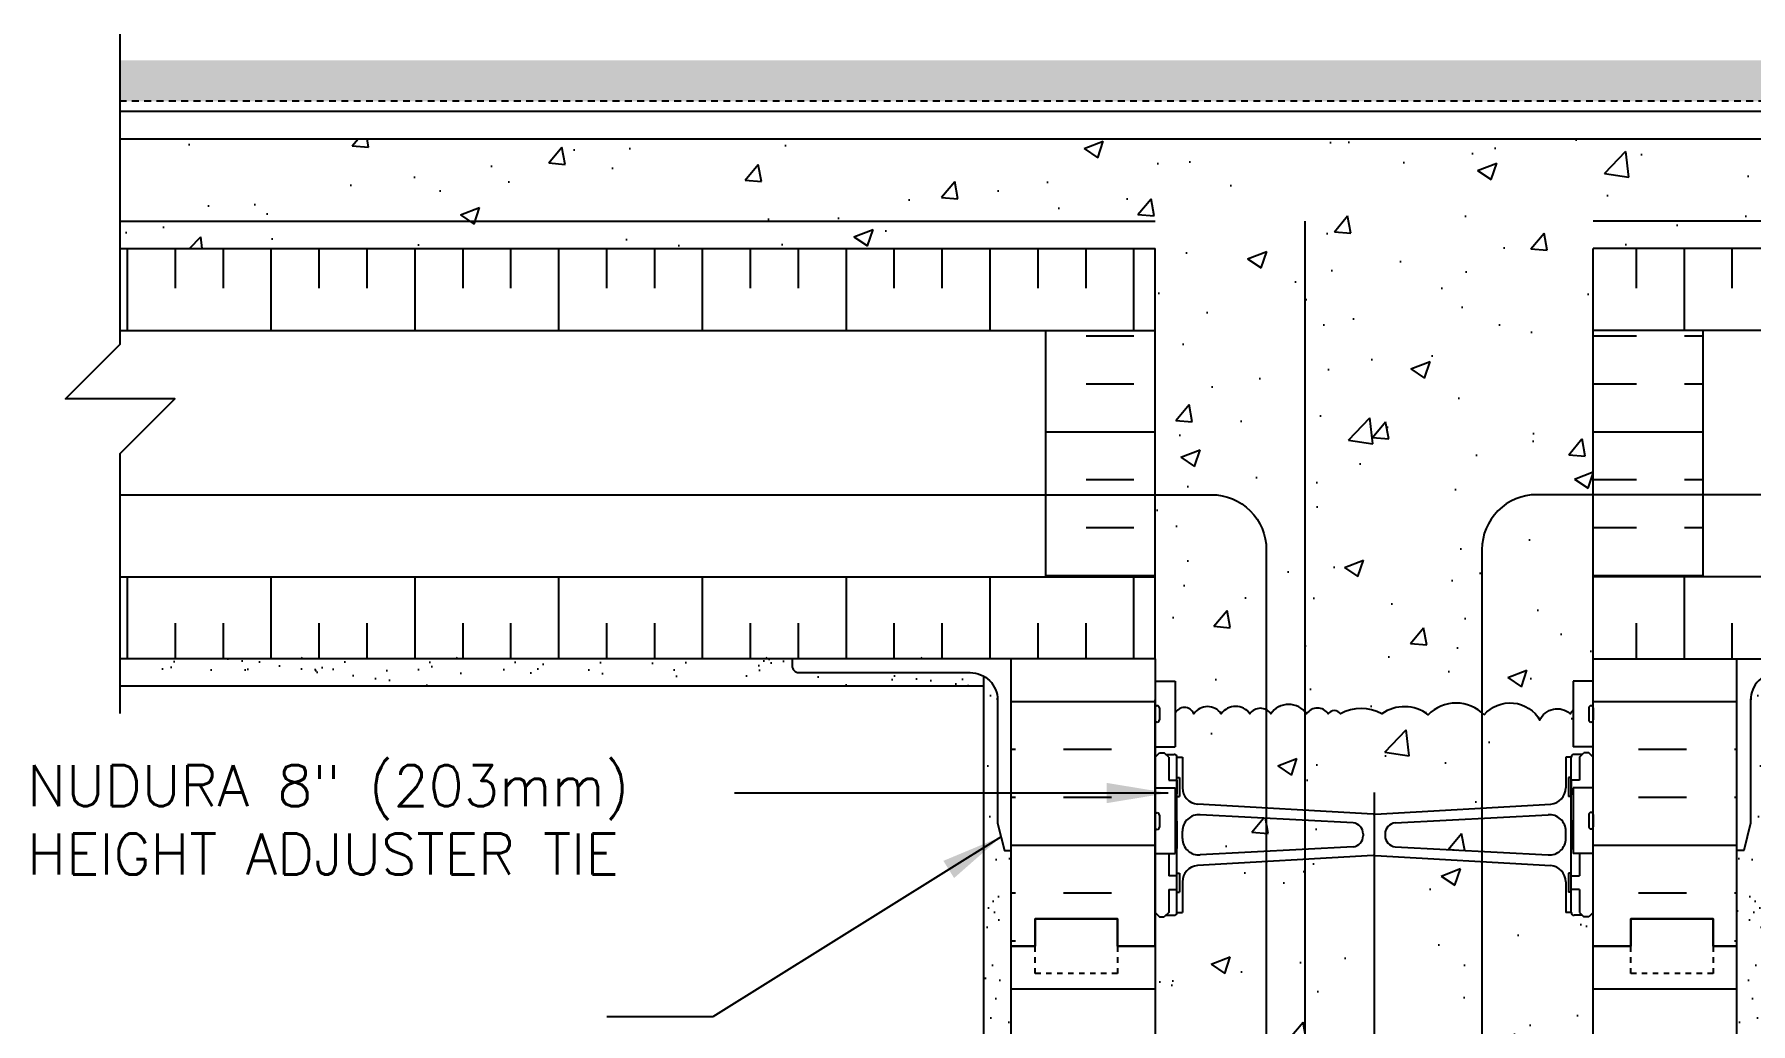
# Model space of a CAD drawing. Header units: inches. Extents: x 193.4 to 284.7, y 112.4 to 174.5.
# Drawn here: x 234.96 to 266.3, y 151.61 to 169.69 of the extents above; entities that cross this region are included whole.
import ezdxf

# ---------------------------------------------------------------- set-up
doc = ezdxf.new("R2010")
doc.units = ezdxf.units.IN
doc.header["$LTSCALE"] = 0.5
doc.header["$MEASUREMENT"] = 0
doc.linetypes.add('DASHED2', pattern=[0.375, 0.25, -0.125])
for name, color, linetype in [('HATCH', 12, 'Continuous'), ('line25', 2, 'Continuous'), ('LINE3', 3, 'Continuous'), ('LINE50', 5, 'Continuous'), ('LINE9', 9, 'Continuous'), ('TEXT', 4, 'Continuous')]:
    doc.layers.add(name, color=color, linetype=linetype)
doc.styles.add('DIM', font='romans.shx', dxfattribs={"width": 0.7})
doc.styles.add('ROMANS', font='romans.shx', dxfattribs={"height": 0.75})
doc.styles.get("Standard").update_dxf_attribs({"font": 'romans.shx', "height": 0.75})
doc.linetypes.add('STEEL', pattern='A,0.5,-0.2,["X",Standard,S=0.1,R=0,X=-0.1,Y=-0.05],-0.1', length=0.8)
doc.dimstyles.new('ext_12', dxfattribs={"dimscale": 12, "dimtxt": 0.09375, "dimasz": 0.09375, "dimexe": 0.09375, "dimexo": 0.0625, "dimgap": 0.0625, "dimtad": 1, "dimdec": 1, "dimzin": 2, "dimdsep": 46, "dimlunit": 4, "dimtxsty": 'DIM', "dimcen": 0.09, "dimdle": 0.09375, "dimclrt": 4, "dimadec": 0, "dimazin": 0, "dimtfac": 1, "dimtdec": 1, "dimtmove": 2, "dimatfit": 3, "dimfxl": 1, "dimfrac": 2, "dimtolj": 1, "dimtzin": 0, "dimarcsym": 0})

msp = doc.modelspace()

# ---------------------------------------------------------------- hatches: boundary and pattern name
at = {"layer": 'HATCH'}
h = msp.add_hatch(dxfattribs=at)
h.set_pattern_fill('GRAVEL', color=256, style=0)
h.set_pattern_definition([(228.0128, (258.74289, 169.8935), (-7.99999823, -9.00000134), [0.134536, -13.319088]), (184.9697, (258.65289, 169.793503), (12.00000105, 0.99999131), [0.230868, -22.855925]), (132.5104, (258.42289, 169.773503), (9.99999072, -11.00000867), [0.162788, -16.116032]), (267.2737, (258.03289, 169.523503), (0.99999602, 20.000000295), [0.210238, -20.813558]), (292.8337, (258.02289, 169.313503), (-5.00000991, 11.99999641), [0.206155, -20.409373]), (357.2737, (258.10289, 169.123503), (-20.000000295, 0.99999602), [0.210238, -20.813558]), (37.6942, (258.31289, 169.113503), (-13.000007346, -9.999990405), [0.278029, -27.524849]), (72.2553, (258.53289, 169.283503), (7.00001076, 21.99999623), [0.262488, -25.986321]), (121.4296, (258.61289, 169.533503), (-8.00000823, 12.99999504), [0.21095, -20.884073]), (175.2364, (258.50289, 169.7135), (11.00000095, -0.99999153), [0.240832, -11.800763]), (222.3974, (258.26289, 169.733503), (-12.00000735, -10.99999208), [0.311448, -30.833375]), (138.8141, (259.02289, 169.5135), (-7.00000295, 5.9999973), [0.1063, -10.523844]), (171.4692, (258.94289, 169.583503), (12.99999828, -2.00000791), [0.202237, -20.02151]), (225, (258.7429, 169.6135), (-1e-16, -1), [0.14142, -1.272792]), (203.1986, (258.67289, 169.7335), (4.9999997, 2.0000013), [0.076158, -7.539615]), (291.8014, (258.6029, 169.7035), (-0.9999999, 3.0000003), [0.107703, -5.277462]), (30.9638, (258.64289, 169.6035), (2.999998, 2.0000025), [0.17493, -5.656023]), (161.5651, (258.7929, 169.6935), (2.0000004, -0.9999984), [0.12649, -3.035787]), (16.3895, (258.02289, 169.703503), (10.0000022, 2.99999271), [0.1772, -17.542845]), (70.3462, (258.19289, 169.7535), (-3.99999525, -11.00000214), [0.14866, -14.717408]), (293.1986, (258.79289, 169.8935), (-2.0000013, 4.9999997), [0.152315, -7.463458]), (343.6105, (258.85289, 169.753503), (-10.0000022, 2.99999271), [0.1772, -17.542845]), (339.444, (258.02289, 169.0835), (-5.00000184, 1.999996), [0.17088, -8.373124]), (294.7751, (258.18289, 169.0235), (-4.99999219, 11.00000342), [0.143178, -14.174643]), (66.8014, (258.80289, 168.8935), (2.0000013, 4.9999997), [0.152315, -7.463458]), (17.354, (258.86289, 169.033503), (-13.00000202, -3.9999945), [0.16763, -16.595424]), (69.444, (258.31289, 168.8935), (-1.999996, -5.00000184), [0.08544, -8.458564]), (101.3099, (258.7429, 168.8935), (-0.9999976, 4.0000008), [0.05099, -5.04803]), (165.9638, (258.7329, 168.9435), (3.0000005, -0.999998), [0.206155, -3.91695]), (186.009, (258.53289, 168.993503), (9.99999975, 0.99999932), [0.19105, -18.913923]), (303.6901, (258.6429, 169.5135), (-1.0000013, 1.9999996), [0.144222, -3.46133]), (353.1572, (258.72289, 169.393503), (16.999999365, -2.000008), [0.251794, -24.927563]), (60.9454, (258.97289, 169.3635), (-4.00000003, -7.0000004), [0.102956, -10.192674]), (90, (259.0229, 169.4535), (-1, 1), [0.06, -0.94]), (120.2564, (258.51289, 169.0235), (3.99999489, -7.00000246), [0.138924, -13.75352]), (48.0128, (258.44289, 169.1435), (7.99999823, 9.00000134), [0.269072, -13.184552]), (0, (258.6229, 169.3435), (1, 1), [0.26, -0.74]), (325.3048, (258.88289, 169.3435), (-9.99999426, 7.00000861), [0.158114, -15.653274]), (254.0546, (259.01289, 169.2535), (-0.9999999, -4.0000001), [0.145602, -7.134508]), (207.646, (258.97289, 169.113503), (-18.99999581, -10.00000771), [0.237065, -23.469474]), (175.4261, (258.76289, 169.003503), (-13.00000056, 0.9999948), [0.2508, -24.829074])])
h.paths.add_polyline_path([(282.319, 169.215), (236.528, 169.215), (236.528, 168.465), (282.319, 168.465)], flags=17)
h.paths.add_polyline_path([(282.319, 169.215), (236.528, 169.215), (236.528, 168.465), (282.319, 168.465)], flags=17)
h = msp.add_hatch(dxfattribs=at)
h.set_pattern_fill('GRAVEL', color=256, style=0)
h.set_pattern_definition([(228.0128, (0.72, 1), (-7.999998232, -9.000001342), [0.134536, -13.319088]), (184.9697, (0.63, 0.9), (12.0000010515, 0.999991307), [0.230868, -22.855925]), (132.5104, (0.4, 0.88), (9.999990718, -11.000008674), [0.162788, -16.116032]), (267.2737, (0.01, 0.63), (0.999996018, 20.000000295), [0.210238, -20.813558]), (292.8337, (0, 0.42), (-5.0000099054, 11.999996412), [0.206155, -20.409373]), (357.2737, (0.08, 0.23), (-20.000000295, 0.999996018), [0.210238, -20.813558]), (37.6942, (0.29, 0.22), (-13.0000073456, -9.999990405), [0.278029, -27.524849]), (72.2553, (0.51, 0.39), (7.0000107627, 21.9999962312), [0.262488, -25.986321]), (121.4296, (0.59, 0.64), (-8.000008234, 12.9999950365), [0.21095, -20.884073]), (175.2364, (0.48, 0.82), (11.000000946, -0.999991533), [0.240832, -11.800763]), (222.3974, (0.24, 0.84), (-12.000007351, -10.999992082), [0.311448, -30.833375]), (138.8141, (1, 0.62), (-7.000002947, 5.999997313), [0.106301, -10.523844]), (171.4692, (0.92, 0.69), (12.999998285, -2.00000791), [0.202237, -20.021511]), (225, (0.72, 0.72), (-1e-16, -1.0000003), [0.141421, -1.272792]), (203.1986, (0.65, 0.84), (4.99999973, 2.000001325), [0.076158, -7.539615]), (291.8014, (0.58, 0.81), (-0.99999991, 3.00000027), [0.107703, -5.277462]), (30.9638, (0.62, 0.71), (2.99999802, 2.00000248), [0.174929, -5.656023]), (161.5651, (0.77, 0.8), (2.00000043, -0.9999984), [0.126491, -3.035787]), (16.3895, (0, 0.81), (10.000002198, 2.99999271), [0.1772, -17.542845]), (70.3462, (0.17, 0.86), (-3.999995247, -11.000002136), [0.148661, -14.717408]), (293.1986, (0.77, 1), (-2.000001325, 4.99999973), [0.152315, -7.463458]), (343.6105, (0.83, 0.86), (-10.000002198, 2.99999271), [0.1772, -17.542845]), (339.444, (0, 0.19), (-5.000001845, 1.999995996), [0.17088, -8.373124]), (294.7751, (0.16, 0.13), (-4.999992189, 11.000003422), [0.143178, -14.174643]), (66.8014, (0.78, 0), (2.000001325, 4.99999973), [0.152315, -7.463458]), (17.354, (0.84, 0.14), (-13.000002019, -3.999994502), [0.167631, -16.595424]), (69.444, (0.29, 0), (-1.999995996, -5.000001845), [0.08544, -8.458564]), (101.3099, (0.72, 0), (-0.99999763, 4.00000075), [0.05099, -5.048029]), (165.9638, (0.71, 0.05), (3.00000055, -0.99999806), [0.206155, -3.91695]), (186.009, (0.51, 0.1), (9.999999751, 0.9999993175), [0.19105, -18.913923]), (303.6901, (0.62, 0.62), (-1.00000133, 1.99999956), [0.144222, -3.461329]), (353.1572, (0.7, 0.5), (16.9999993655, -2.000007998), [0.251794, -24.927563]), (60.9454, (0.95, 0.47), (-4.000000027, -7.000000385), [0.102956, -10.192674]), (90, (1, 0.56), (-1, 1), [0.06, -0.94]), (120.2564, (0.49, 0.13), (3.999994887, -7.000002456), [0.138924, -13.75352]), (48.0128, (0.42, 0.25), (7.999998232, 9.000001342), [0.269072, -13.184552]), (0, (0.6, 0.45), (1, 1), [0.26, -0.74]), (325.3048, (0.86, 0.45), (-9.999994259, 7.00000861), [0.158114, -15.653274]), (254.0546, (0.99, 0.36), (-0.99999989, -4.000000127), [0.145602, -7.134508]), (207.646, (0.95, 0.22), (-18.999995807, -10.000007713), [0.237065, -23.469474]), (175.4261, (0.74, 0.11), (-13.0000005583, 0.999994801), [0.250799, -24.829074])])
h.paths.add_polyline_path([(282.319, 169.215), (236.528, 169.215), (236.528, 168.465), (282.319, 168.465)])
h = msp.add_hatch(dxfattribs=at)
h.set_pattern_fill('AR-CONC', color=256, scale=0.5)
h.set_pattern_definition([(50, (0, 0), (3.5863, -0.31376), [0.375, -4.125]), (355, (0, 0), (-0.693757, 3.76096), [0.3, -3.3]), (100.4514, (0.299, -0.026), (2.892544, 3.4472), [0.3187, -3.50571]), (46.1842, (0, 1), (5.336207, -0.827596), [0.5625, -6.1875]), (96.6356, (0.4447, 0.931), (4.67331, 4.87059), [0.47805, -5.25857]), (351.1842, (0, 1), (4.67331, 4.87059), [0.45, -4.95]), (21, (0.5, 0.75), (2.984535, -2.013094), [0.375, -4.125]), (326, (0.5, 0.75), (1.216577, 3.62575), [0.3, -3.3]), (71.4514, (0.7487, 0.5822), (4.201112, 1.612656), [0.3187, -3.50571]), (37.5, (0, 0), (0.0607993, 1.6644693), [0, -3.26, 0, -3.35, 0, -3.3125]), (7.5, (0, 0), (1.315348, 1.972059), [0, -1.91, 0, -3.185, 0, -1.2625]), (327.5, (-1.115, 0), (2.669112, -0.1127744), [0, -1.25, 0, -3.9, 0, -5.175]), (317.5, (-1.615, 0), (2.915931, 0.500525), [0, -1.625, 0, -2.59, 0, -3.675])])
h.paths.add_polyline_path([(263.423, 164.278), (263.423, 165.778), (282.319, 165.778), (282.319, 167.778), (236.528, 167.778), (236.528, 165.778), (255.423, 165.778), (255.423, 164.278), (255.423, 159.778), (255.423, 158.278), (255.423, 157.873), (255.788, 157.873), (255.788, 157.273, -0.680937), (256.131, 157.276, -0.520567), (256.633, 157.276, -0.520567), (257.154, 157.276, -0.520567), (257.536, 157.276, -0.520567), (258.19, 157.276, -0.520567), (258.587, 157.276, -0.520567), (258.807, 157.276, -0.257302), (259.562, 157.276, -0.324414), (260.409, 157.259, -0.423335), (261.43, 157.254, -0.520567), (262.451, 157.159, -0.520567), (263.002, 157.276, -0.035013), (263.058, 157.346), (263.058, 157.873), (263.423, 157.873), (263.423, 158.278), (263.423, 159.778)])
h.paths.add_polyline_path([(262.923, 156.484), (263.023, 156.484, -0.414214), (263.073, 156.534), (263.223, 156.534), (263.253, 156.564), (263.343, 156.564), (263.423, 156.484), (263.423, 156.673), (263.058, 156.673), (263.058, 157.346, 0.035013), (263.002, 157.276, 0.520567), (262.451, 157.159, 0.520567), (261.43, 157.254, 0.423335), (260.409, 157.259, 0.324414), (259.562, 157.276, 0.257302), (258.807, 157.276, 0.520567), (258.587, 157.276, 0.520567), (258.19, 157.276, 0.520567), (257.536, 157.276, 0.520567), (257.154, 157.276, 0.520567), (256.633, 157.276, 0.520567), (256.131, 157.276, 0.680937), (255.788, 157.273), (255.788, 156.673), (255.423, 156.673), (255.423, 156.484), (255.503, 156.564), (255.593, 156.564), (255.623, 156.534), (255.773, 156.534, -0.414214), (255.823, 156.484), (255.923, 156.484), (255.923, 155.923, 0.390098), (256.199, 155.624), (259.407, 155.44, 0.020761), (259.423, 155.44, 0.020761), (259.44, 155.44), (262.648, 155.624, 0.390098), (262.923, 155.923)])
h.paths.add_polyline_path([(259.04, 155.281), (256.248, 155.43, 0.438748), (255.923, 155.131), (255.923, 154.997, 0.438748), (256.248, 154.698), (259.04, 154.847, 0.390098), (259.223, 155.046), (259.223, 155.082, 0.390098)])
h.paths.add_polyline_path([(262.923, 155.131, 0.438748), (262.599, 155.43), (259.807, 155.281, 0.390098), (259.623, 155.082), (259.623, 155.046, 0.390098), (259.807, 154.847), (262.599, 154.698, 0.438748), (262.923, 154.997)])
h.paths.add_polyline_path([(263.423, 153.028), (263.423, 153.644), (263.343, 153.564), (263.253, 153.564), (263.223, 153.594), (263.073, 153.594, -0.414214), (263.023, 153.644), (262.923, 153.644), (262.923, 154.205, 0.390098), (262.648, 154.504), (259.44, 154.688, 0.020761), (259.423, 154.688, 0.020761), (259.407, 154.688), (256.199, 154.504, 0.390098), (255.923, 154.205), (255.923, 153.644), (255.823, 153.644, -0.414214), (255.773, 153.594), (255.623, 153.594), (255.593, 153.564), (255.503, 153.564), (255.423, 153.644), (255.423, 153.028), (255.423, 150.994, 0.088416), (255.569, 150.896), (255.659, 150.896), (255.659, 150.855, -0.249069), (255.769, 150.647), (255.769, 150.58, -0.414214), (255.707, 150.517), (255.659, 150.517), (255.659, 150.447), (255.764, 150.447, 0.085348), (256.094, 150.523, -0.669601), (256.226, 150.403, 2.087231), (256.66, 150.627, -1), (256.824, 151.036, -0.21345), (257.216, 150.647, -0.068226), (257.352, 150.019, 1.753171), (257.803, 150.315, -0.940793), (258.006, 150.699, -0.173075), (258.352, 150.332), (258.495, 149.945, 1.612474), (258.926, 150.305, -0.734872), (258.949, 150.816, -0.068475), (259.423, 150.878, -0.068475), (259.898, 150.816, -0.734872), (259.921, 150.305, 1.612474), (260.352, 149.945), (260.495, 150.332, -0.173075), (260.841, 150.699, -0.940793), (261.044, 150.315, 1.753171), (261.495, 150.019, -0.068226), (261.631, 150.647, -0.21345), (262.023, 151.036, -1), (262.187, 150.627, 2.087231), (262.62, 150.403, -0.638777), (262.745, 150.526, -0.02159), (262.753, 150.523, 0.085348), (263.082, 150.447), (263.187, 150.447), (263.187, 150.517), (263.14, 150.517, -0.414214), (263.077, 150.58), (263.077, 150.647, -0.249069), (263.187, 150.855), (263.187, 150.896), (263.277, 150.896, 0.088416), (263.423, 150.994)])
h.paths.add_polyline_path([(263.423, 137.062, 0.088416), (263.277, 137.16), (263.187, 137.16), (263.187, 137.201, -0.249069), (263.077, 137.409), (263.077, 137.476, -0.414214), (263.14, 137.539), (263.187, 137.539), (263.187, 137.609), (263.082, 137.609, 0.087457), (262.745, 137.53, -0.638777), (262.62, 137.653, 2.087231), (262.187, 137.428, -1), (262.023, 137.02, -0.21345), (261.631, 137.409, -0.068226), (261.495, 138.037, 1.753171), (261.044, 137.74, -0.940793), (260.841, 137.357, -0.173075), (260.495, 137.724), (260.352, 138.111, 1.612474), (259.921, 137.751, -0.734872), (259.898, 137.24, -0.068475), (259.423, 137.178, -0.068475), (258.949, 137.24, -0.734872), (258.926, 137.751, 1.612474), (258.495, 138.111), (258.352, 137.724, -0.173075), (258.006, 137.357, -0.940793), (257.803, 137.74, 1.753171), (257.352, 138.037, -0.068226), (257.216, 137.409, -0.21345), (256.824, 137.02, -1), (256.66, 137.428, 2.087231), (256.226, 137.653, -0.638777), (256.102, 137.53, 0.087457), (255.764, 137.609), (255.659, 137.609), (255.659, 137.539), (255.707, 137.539, -0.414214), (255.769, 137.476), (255.769, 137.409, -0.249069), (255.659, 137.201), (255.659, 137.16), (255.569, 137.16, 0.088416), (255.423, 137.062), (255.423, 135.028), (258.387, 135.028), (259.387, 136.028), (259.387, 134.028), (260.387, 135.028), (263.423, 135.028)])
h = msp.add_hatch(dxfattribs=at)
h.set_pattern_fill('INSUL', color=256, scale=7, angle=90, style=0)
h.set_pattern_definition([(90, (89.6616, 28.552), (-2.625, 2e-16), []), (90, (88.7866, 28.552), (-2.625, 2e-16), [0.875, -0.875]), (90, (87.9116, 28.552), (-2.625, 2e-16), [0.875, -0.875])])
h.paths.add_polyline_path([(236.528, 165.778), (255.423, 165.778), (255.423, 164.278), (236.528, 164.278)])
h.paths.add_polyline_path([(236.528, 158.278), (236.528, 159.778), (255.423, 159.778), (255.423, 158.278)])
h = msp.add_hatch(dxfattribs=at)
h.set_pattern_fill('INSUL', color=256, scale=7, angle=90, style=0)
h.set_pattern_definition([(90, (65.5864, 28.552), (-2.625, 2e-16), []), (90, (64.7114, 28.552), (-2.625, 2e-16), [0.875, -0.875]), (90, (63.8364, 28.552), (-2.625, 2e-16), [0.875, -0.875])])
h.paths.add_polyline_path([(282.319, 165.778), (263.423, 165.778), (263.423, 164.278), (282.319, 164.278)])
h.paths.add_polyline_path([(282.319, 158.278), (282.319, 159.778), (263.423, 159.778), (263.423, 158.278)])
h = msp.add_hatch(dxfattribs=at)
h.set_pattern_fill('INSUL', color=256, scale=7)
h.set_pattern_definition([(0, (89.6616, 28.552), (0, 2.625), []), (0, (89.6616, 29.427), (0, 2.625), [0.875, -0.875]), (0, (89.6616, 30.302), (0, 2.625), [0.875, -0.875])])
h.paths.add_polyline_path([(253.423, 161.278), (255.423, 161.278), (255.423, 159.778), (253.423, 159.778)])
h.paths.add_polyline_path([(253.423, 164.278), (255.423, 164.278), (255.423, 161.278), (253.423, 161.278)])
h = msp.add_hatch(dxfattribs=at)
h.set_pattern_fill('INSUL', color=256, scale=7)
h.set_pattern_definition([(0, (65.5864, 28.552), (0, 2.625), []), (0, (65.5864, 29.427), (0, 2.625), [0.875, -0.875]), (0, (65.5864, 30.302), (0, 2.625), [0.875, -0.875])])
h.paths.add_polyline_path([(265.423, 161.278), (263.423, 161.278), (263.423, 159.778), (265.423, 159.778)])
h.paths.add_polyline_path([(265.423, 164.278), (263.423, 164.278), (263.423, 161.278), (265.423, 161.278)])
h = msp.add_hatch(dxfattribs=at)
h.set_pattern_fill('AR-SAND', color=256, scale=0.5, style=0)
h.set_pattern_definition([(142.5, (453.7205, 23.78615), (0.0314967, 0.963412), [0, -0.76, 0, -0.85, 0, -0.8125]), (172.5, (453.7205, 23.7861), (-0.8848884, 1.411073), [0, -0.41, 0, -0.685, 0, -0.2625]), (212.5, (454.3355, 23.78615), (-1.557071, 0.0028295), [0, -0.25, 0, -0.9, 0, -1.175]), (222.5, (454.3355, 23.7861), (-1.503063, 0.438838), [0, -0.125, 0, -0.59, 0, -0.675])])
h.paths.add_polyline_path([(248.798, 158.278), (248.798, 158.153, 0.414214), (248.923, 158.028), (252.048, 158.028, -0.131652), (252.298, 157.961), (252.298, 157.778), (236.528, 157.778), (236.528, 158.278)])
h = msp.add_hatch(dxfattribs=at)
h.set_pattern_fill('INSUL', color=256, scale=7, style=0)
h.paths.add_polyline_path([(255.423, 158.278), (252.798, 158.278), (252.798, 154.778), (252.798, 153.028), (253.236, 153.028), (253.236, 153.528), (254.736, 153.528), (254.736, 153.028), (255.423, 153.028)])
h.paths.add_polyline_path([(266.048, 158.278), (263.423, 158.278), (263.423, 153.028), (264.111, 153.028), (264.111, 153.528), (265.611, 153.528), (265.611, 153.028), (266.048, 153.028)])
h = msp.add_hatch(dxfattribs=at)
h.set_pattern_fill('AR-SAND', color=256, scale=0.5, style=0)
h.set_pattern_definition([(142.5, (450.5561, 25.3681), (0.0314967, 0.963412), [0, -0.76, 0, -0.85, 0, -0.8125]), (172.5, (450.5561, 25.3681), (-0.8848884, 1.411073), [0, -0.41, 0, -0.685, 0, -0.2625]), (212.5, (451.1711, 25.3681), (-1.557071, 0.0028295), [0, -0.25, 0, -0.9, 0, -1.175]), (222.5, (451.1711, 25.3681), (-1.503063, 0.438838), [0, -0.125, 0, -0.59, 0, -0.675])])
edge = h.paths.add_edge_path()
edge.add_arc((252.048, 157.528), 0.5, 360, 420, ccw=False)
edge.add_line((252.548, 157.528), (252.548, 155.278))
edge.add_line((252.548, 155.278), (252.673, 154.778))
edge.add_line((252.673, 154.778), (252.798, 154.778))
edge.add_line((252.798, 154.778), (252.798, 153.028))
edge.add_line((252.798, 153.028), (252.798, 135.028))
edge.add_line((252.798, 135.028), (252.298, 135.028))
edge.add_line((252.298, 135.028), (252.298, 157.961))
h = msp.add_hatch(dxfattribs=at)
h.set_pattern_fill('AR-SAND', color=256, scale=0.5, style=0)
h.set_pattern_definition([(37.5, (68.29065, 25.3681), (-0.0314967, 0.963412), [0, -0.76, 0, -0.85, 0, -0.8125]), (7.5, (68.2906, 25.3681), (0.8848884, 1.411073), [0, -0.41, 0, -0.685, 0, -0.2625]), (327.5, (67.67565, 25.3681), (1.557071, 0.0028295), [0, -0.25, 0, -0.9, 0, -1.175]), (317.5, (67.6756, 25.3681), (1.503063, 0.438838), [0, -0.125, 0, -0.59, 0, -0.675])])
edge = h.paths.add_edge_path()
edge.add_arc((266.798, 157.528), 0.5, 120, 180)
edge.add_line((266.298, 157.528), (266.298, 155.278))
edge.add_line((266.298, 155.278), (266.173, 154.778))
edge.add_line((266.173, 154.778), (266.048, 154.778))
edge.add_line((266.048, 154.778), (266.048, 153.028))
edge.add_line((266.048, 153.028), (266.048, 135.028))
edge.add_line((266.048, 135.028), (266.548, 135.028))
edge.add_line((266.548, 135.028), (266.548, 157.961))
h = msp.add_hatch(dxfattribs=at)
h.set_pattern_fill('INSUL', color=256, scale=7, style=0)
h.paths.add_polyline_path([(266.048, 153.028), (265.611, 153.028), (265.611, 152.528), (264.111, 152.528), (264.111, 153.028), (263.423, 153.028), (263.423, 135.028), (264.111, 135.028), (264.111, 135.528), (265.611, 135.528), (265.611, 135.028), (266.048, 135.028)])
h.paths.add_polyline_path([(255.423, 153.028), (254.736, 153.028), (254.736, 152.528), (253.236, 152.528), (253.236, 153.028), (252.798, 153.028), (252.798, 135.028), (253.236, 135.028), (253.236, 135.528), (254.736, 135.528), (254.736, 135.028), (255.423, 135.028)])

# ---------------------------------------------------------------- linework, layer by layer
for p, q in [((236.528, 164.278), (255.423, 164.278)), ((282.319, 164.278), (263.423, 164.278)), ((236.528, 159.778), (255.423, 159.778)), ((282.319, 159.778), (263.423, 159.778)), ((239.865, 158.278), (239.838, 158.304)), ((242.693, 158.278), (242.667, 158.304)), ((248.35, 158.278), (248.324, 158.304)), ((251.178, 158.278), (251.152, 158.304))]:
    msp.add_line(p, q, dxfattribs=at)
for points in [[(261.43, 157.254, 0.423335), (260.409, 157.259, 0.324414), (259.562, 157.276, 0.257302), (258.807, 157.276, 0.520567), (258.587, 157.276, 0.520567), (258.19, 157.276, 0.520567), (257.536, 157.276, 0.520567), (257.154, 157.276, 0.520567), (256.633, 157.276, 0.520567), (256.131, 157.276, 0.680937), (255.788, 157.273, 0.328601)], [(261.43, 157.254, -0.520567), (262.451, 157.159, -0.520567), (263.002, 157.276, -0.035013), (263.058, 157.346, -0.035013)]]:
    msp.add_lwpolyline(points, format="xyb", dxfattribs=at)
at = {"layer": 'line25'}
for p, q in [((236.528, 167.778), (282.319, 167.778)), ((236.528, 165.778), (255.423, 165.778)), ((255.423, 164.278), (255.423, 165.778)), ((282.319, 165.778), (263.423, 165.778)), ((263.423, 164.278), (263.423, 165.778)), ((255.423, 158.278), (255.423, 159.778)), ((263.423, 158.278), (263.423, 159.778)), ((255.423, 158.278), (236.528, 158.278)), ((255.423, 158.278), (255.423, 153.028)), ((263.423, 153.028), (263.423, 158.278)), ((263.423, 158.278), (282.319, 158.278)), ((255.423, 157.873), (255.788, 157.873)), ((255.788, 157.873), (255.788, 156.673)), ((263.058, 157.873), (263.058, 156.673)), ((263.423, 157.873), (263.058, 157.873)), ((255.423, 153.028), (255.423, 157.528)), ((255.423, 156.673), (255.788, 156.673)), ((263.423, 156.673), (263.058, 156.673)), ((255.423, 155.923), (255.788, 155.923)), ((255.788, 155.923), (255.788, 154.723)), ((263.423, 155.923), (263.058, 155.923)), ((263.058, 155.923), (263.058, 154.723)), ((255.423, 154.723), (255.788, 154.723)), ((263.423, 154.723), (263.058, 154.723)), ((255.423, 153.028), (255.423, 135.028)), ((263.423, 135.028), (263.423, 153.028))]:
    msp.add_line(p, q, dxfattribs=at)
at = {"layer": 'LINE3', "linetype": 'STEEL'}
for p, q in [((236.528, 166.278), (255.423, 166.278)), ((282.319, 166.278), (263.423, 166.278))]:
    msp.add_line(p, q, dxfattribs=at)
at = {"layer": 'LINE3'}
for p, q in [((258.158, 166.278), (258.158, 136.3)), ((259.423, 155.839), (259.423, 134.064))]:
    msp.add_line(p, q, dxfattribs=at)
for points in [[(236.528, 161.278), (256.455, 161.278, -0.414214), (257.455, 160.278), (257.455, 145.028)], [(282.319, 161.278), (262.392, 161.278, 0.414214), (261.392, 160.278), (261.392, 145.028)]]:
    msp.add_lwpolyline(points, format="xyb", dxfattribs=at)
at = {"layer": 'LINE50', "color": 9, "linetype": 'DASHED2'}
msp.add_line((282.319, 168.465), (236.528, 168.465), dxfattribs=at)
at = {"layer": 'LINE50'}
for p, q in [((252.798, 153.028), (252.798, 158.278)), ((266.048, 153.028), (266.048, 158.278)), ((252.798, 135.028), (252.798, 153.028)), ((266.048, 135.028), (266.048, 153.028))]:
    msp.add_line(p, q, dxfattribs=at)
for points in [[(255.423, 153.028), (254.736, 153.028), (254.736, 153.528), (253.236, 153.528), (253.236, 153.028), (252.798, 153.028)], [(252.798, 153.028), (253.236, 153.028), (253.236, 153.528), (254.736, 153.528), (254.736, 153.028), (255.423, 153.028)], [(263.423, 153.028), (264.111, 153.028), (264.111, 153.528), (265.611, 153.528), (265.611, 153.028), (266.048, 153.028)], [(266.048, 153.028), (265.611, 153.028), (265.611, 153.528), (264.111, 153.528), (264.111, 153.028), (263.423, 153.028)]]:
    msp.add_lwpolyline(points, dxfattribs=at)
at = {"layer": 'LINE9'}
for p, q in [((253.423, 164.278), (253.423, 159.778)), ((255.423, 159.778), (255.423, 164.278)), ((263.423, 159.778), (263.423, 164.278)), ((265.423, 164.278), (265.423, 159.778)), ((252.298, 135.028), (252.298, 157.961)), ((252.298, 157.778), (236.528, 157.778)), ((255.423, 157.383), (255.423, 157.163)), ((255.423, 157.328), (255.423, 157.328)), ((255.463, 157.423), (255.463, 157.423)), ((255.503, 157.383), (255.503, 157.163)), ((263.343, 157.383), (263.343, 157.163)), ((263.343, 157.328), (263.343, 157.328)), ((263.383, 157.423), (263.383, 157.423)), ((263.423, 157.383), (263.423, 157.163)), ((255.423, 157.218), (255.423, 157.218)), ((255.463, 157.123), (255.463, 157.123)), ((263.343, 157.218), (263.343, 157.218)), ((263.383, 157.123), (263.383, 157.123)), ((255.423, 156.484), (255.503, 156.564)), ((255.503, 156.564), (255.593, 156.564)), ((255.673, 156.484), (255.593, 156.564)), ((255.623, 156.534), (255.773, 156.534)), ((255.673, 156.534), (255.773, 156.534)), ((255.673, 156.484), (255.673, 156.064)), ((255.823, 156.484), (255.923, 156.484)), ((255.823, 153.644), (255.823, 156.484)), ((255.823, 156.464), (255.823, 156.464)), ((255.923, 156.484), (255.923, 155.923)), ((262.923, 156.484), (262.923, 155.923)), ((263.023, 156.484), (262.923, 156.484)), ((263.023, 153.644), (263.023, 156.484)), ((263.023, 156.464), (263.023, 156.464)), ((263.173, 156.534), (263.073, 156.534)), ((263.223, 156.534), (263.073, 156.534)), ((263.173, 156.484), (263.253, 156.564)), ((263.173, 156.484), (263.173, 156.064)), ((263.343, 156.564), (263.253, 156.564)), ((263.423, 156.484), (263.343, 156.564)), ((255.823, 156.114), (255.873, 156.114)), ((255.873, 156.114), (255.873, 155.764)), ((263.023, 156.114), (262.973, 156.114)), ((262.973, 156.114), (262.973, 155.764)), ((255.823, 155.764), (255.873, 155.764)), ((263.023, 155.764), (262.973, 155.764)), ((255.463, 155.464), (255.463, 155.464)), ((259.407, 155.44), (256.199, 155.624)), ((259.44, 155.44), (262.648, 155.624)), ((263.343, 155.433), (263.343, 155.213)), ((263.383, 155.473), (263.383, 155.473)), ((263.423, 155.433), (263.423, 155.213)), ((255.423, 155.424), (255.423, 155.204)), ((255.423, 155.369), (255.423, 155.369)), ((255.423, 155.259), (255.423, 155.259)), ((255.463, 155.164), (255.463, 155.164)), ((255.503, 155.424), (255.503, 155.204)), ((255.923, 154.997), (255.923, 155.131)), ((259.04, 155.281), (256.248, 155.43)), ((259.807, 155.281), (262.599, 155.43)), ((262.923, 154.997), (262.923, 155.131)), ((263.343, 155.378), (263.343, 155.378)), ((263.343, 155.268), (263.343, 155.268)), ((263.383, 155.173), (263.383, 155.173)), ((259.04, 154.847), (256.248, 154.698)), ((259.223, 155.082), (259.223, 155.046)), ((259.623, 155.082), (259.623, 155.046)), ((259.807, 154.847), (262.599, 154.698)), ((255.673, 154.723), (255.673, 154.314)), ((259.407, 154.688), (256.199, 154.504)), ((259.44, 154.688), (262.648, 154.504)), ((263.173, 154.723), (263.173, 154.314)), ((255.823, 154.364), (255.873, 154.364)), ((255.873, 154.364), (255.873, 154.014)), ((255.923, 154.205), (255.923, 153.644)), ((262.923, 154.205), (262.923, 153.644)), ((262.973, 154.364), (262.973, 154.014)), ((263.023, 154.364), (262.973, 154.364)), ((255.673, 154.064), (255.673, 153.644)), ((255.823, 154.014), (255.873, 154.014)), ((263.023, 154.014), (262.973, 154.014)), ((263.173, 154.064), (263.173, 153.644)), ((255.423, 153.644), (255.503, 153.564)), ((255.503, 153.564), (255.593, 153.564)), ((255.673, 153.644), (255.593, 153.564)), ((255.623, 153.594), (255.773, 153.594)), ((255.673, 153.594), (255.773, 153.594)), ((255.823, 153.644), (255.923, 153.644)), ((263.023, 153.644), (262.923, 153.644)), ((263.223, 153.594), (263.073, 153.594)), ((263.173, 153.594), (263.073, 153.594)), ((263.173, 153.644), (263.253, 153.564)), ((263.343, 153.564), (263.253, 153.564)), ((263.423, 153.644), (263.343, 153.564))]:
    msp.add_line(p, q, dxfattribs=at)
for points in [[(236.528, 157.278), (236.528, 162.028), (237.528, 163.028), (235.528, 163.028), (236.528, 164.028), (236.528, 169.689)], [(282.319, 168.278), (236.528, 168.278)], [(255.673, 156.064), (255.823, 156.064), (255.823, 155.814), (255.788, 155.814)], [(263.173, 156.064), (263.023, 156.064), (263.023, 155.814), (263.058, 155.814)], [(255.788, 155.314), (255.823, 155.314), (255.823, 154.814), (255.788, 154.814)], [(263.058, 155.314), (263.023, 155.314), (263.023, 154.814), (263.058, 154.814)], [(255.673, 154.064), (255.823, 154.064), (255.823, 154.314), (255.673, 154.314)], [(263.173, 154.064), (263.023, 154.064), (263.023, 154.314), (263.173, 154.314)]]:
    msp.add_lwpolyline(points, dxfattribs=at)
for points in [[(252.798, 154.778), (252.798, 158.278), (248.798, 158.278), (248.798, 158.153, 0.414214), (248.923, 158.028), (252.048, 158.028, -0.414214), (252.548, 157.528), (252.548, 155.278), (252.673, 154.778)], [(266.048, 154.778), (266.048, 158.278), (270.048, 158.278), (270.048, 158.153, -0.414214), (269.923, 158.028), (266.798, 158.028, 0.414214), (266.298, 157.528), (266.298, 155.278), (266.173, 154.778)]]:
    msp.add_lwpolyline(points, format="xyb", close=True, dxfattribs=at)
at = {"layer": 'LINE9', "linetype": 'DASHED2', "ltscale": 0.15}
for points in [[(254.736, 153.028), (254.736, 153.028), (254.736, 152.528), (253.236, 152.528), (253.236, 153.028), (253.236, 153.028)], [(265.611, 153.028), (265.611, 153.028), (265.611, 152.528), (264.111, 152.528), (264.111, 153.028), (264.111, 153.028)]]:
    msp.add_lwpolyline(points, dxfattribs=at)
at = {"layer": 'LINE9'}
for centre, radius, start, end in [((255.463, 157.383), 0.04, 90, 180), ((255.463, 157.383), 0.04, 0, 90), ((263.383, 157.383), 0.04, 90, 180), ((263.383, 157.383), 0.04, 0, 90), ((255.463, 157.163), 0.04, 180, 270), ((255.463, 157.163), 0.04, 270, 0), ((263.383, 157.163), 0.04, 180, 270), ((263.383, 157.163), 0.04, 270, 0), ((255.773, 156.484), 0.05, 0, 90), ((263.073, 156.484), 0.05, 90, 180), ((256.223, 155.923), 0.3, 180, 265.2426), ((262.623, 155.923), 0.3, 274.7574, 0), ((255.463, 155.424), 0.04, 90, 180), ((255.463, 155.424), 0.04, 0, 90), ((256.223, 155.131), 0.3, 85.2426, 180), ((259.423, 155.64), 0.2, 265.2426, 270), ((259.423, 155.64), 0.2, 270, 274.7574), ((262.623, 155.131), 0.3, 0, 94.7574), ((263.383, 155.433), 0.04, 90, 180), ((263.383, 155.433), 0.04, 0, 90), ((255.463, 155.204), 0.04, 180, 270), ((255.463, 155.204), 0.04, 270, 0), ((259.023, 155.082), 0.2, 0, 85.2426), ((259.823, 155.082), 0.2, 94.7574, 180), ((263.383, 155.213), 0.04, 180, 270), ((263.383, 155.213), 0.04, 270, 0), ((256.223, 154.997), 0.3, 180, 274.7574), ((259.023, 155.046), 0.2, 274.7574, 0), ((259.823, 155.046), 0.2, 180, 265.2426), ((262.623, 154.997), 0.3, 265.2426, 0), ((256.223, 154.205), 0.3, 94.7574, 180), ((259.423, 154.488), 0.2, 90, 94.7574), ((259.423, 154.488), 0.2, 85.2426, 90), ((262.623, 154.205), 0.3, 0, 85.2426), ((255.773, 153.644), 0.05, 270, 0), ((263.073, 153.644), 0.05, 180, 270)]:
    msp.add_arc(centre, radius, start, end, dxfattribs=at)

# ---------------------------------------------------------------- texts
at = {"layer": 'TEXT', "insert": (234.833, 155.962), "char_height": 0.75, "width": 13.38313, "attachment_point": 4, "style": 'ROMANS'}
msp.add_mtext('\\PNUDURA 8" (203mm) HEIGHT ADJUSTER TIE', dxfattribs=at)

# ---------------------------------------------------------------- leaders
at = {"layer": 'TEXT'}
for points in [[(255.664, 155.828), (250.828, 155.828), (247.747, 155.828)], [(252.611, 155.028), (247.35, 151.741), (245.416, 151.741)]]:
    msp.add_leader(points, dimstyle='ext_12', override={"dimgap": 0.0625, "dimtad": 0}, dxfattribs=at)

doc.saveas('drawing.dxf')
